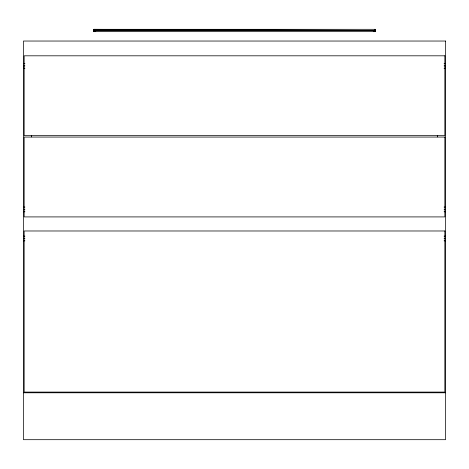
<?xml version="1.0" encoding="UTF-8"?>
<svg xmlns="http://www.w3.org/2000/svg" width="469" height="469" viewBox="0 0 469 469"><rect width="100%" height="100%" fill="white"/><g stroke="black" fill="none" stroke-linecap="round" stroke-linejoin="round"><path stroke-width="0.7" d="M93.847 29.313L93.8 31.658L375.2 31.658L375.2 29.313L93.8 29.313L94.21 30.602L93.993 31.658L93.8 29.313L375.2 30.409L375.007 31.658L374.79 30.602L95.676 30.714L93.8 30.409M93.847 31.658L93.923 31.083M375.147 30.479L374.151 31.658L374.151 30.684L373.752 31.658L373.324 30.714L373.324 31.658L373.752 30.708L374.497 30.649L374.79 31.658L375.2 30.409L94.21 30.602L94.21 31.658L94.504 30.649L94.849 31.658L95.248 30.708L95.676 31.658L95.676 30.714L94.21 30.602L94.504 31.658L94.849 30.684L95.248 31.658L95.676 30.714M23.45 63.55L24.916 63.55M444.084 63.55L445.55 63.55M23.45 65.895L24.916 65.895M444.084 65.895L445.55 65.895M23.45 68.24L24.916 68.24M444.084 68.24L445.55 68.24M23.45 207.064L24.916 207.064M444.084 207.064L445.55 207.064M23.45 209.409L24.916 209.409M444.084 209.409L445.55 209.409M23.45 211.754L24.916 211.754M444.084 211.754L445.55 211.754M23.45 236.142L24.916 236.142M444.084 236.142L445.55 236.142M23.45 238.487L24.916 238.487M444.084 238.487L445.55 238.487M23.45 240.832L24.916 240.832M444.084 240.832L445.55 240.832M23.45 392.788L445.55 392.788M94.105 31.112L94.21 31.658M437.577 135.459L437.577 136.919M375.147 29.313L375.147 31.658L375.007 30.544L374.497 30.649L374.151 31.658L373.752 30.708L373.752 31.658M375.007 29.313L375.007 31.658M374.79 30.602L374.79 31.658M95.248 30.708L95.248 31.658M94.849 30.684L94.849 31.658M94.504 30.649L94.504 31.658M93.988 29.313L93.988 31.658M31.423 135.459L31.423 136.919M445.55 41.038L23.45 41.038L23.45 439.688L445.55 439.688L445.55 41.038M444.846 55.811L24.154 55.811L24.154 135.658L444.846 135.658L444.846 55.811M444.846 137.065L24.154 137.065L24.154 216.913L444.846 216.913L444.846 137.065M444.846 230.983L24.154 230.983L24.154 392.084L444.846 392.084L444.846 230.983"/></g></svg>
